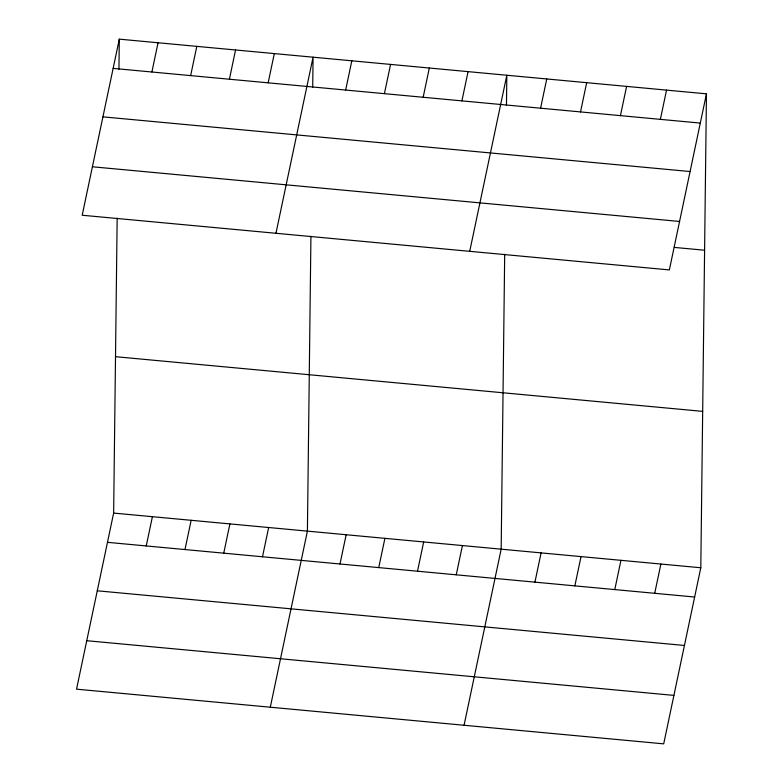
<?xml version="1.0" encoding="UTF-8"?>
<svg xmlns="http://www.w3.org/2000/svg" width="783" height="783" viewBox="0 0 783 783"><rect width="100%" height="100%" fill="white"/><g stroke="black" fill="none" stroke-linecap="round" stroke-linejoin="round"><path stroke-width="1.17" d="M706.462 93.833L669.357 269.92L82.195 215.237L119.3 39.15L706.462 93.833L700.805 567.763L663.7 743.85L76.538 689.167L113.643 513.08L117.166 218.232M118.947 69.227L119.3 39.15M310.929 236.27L307.406 531.128L270.301 707.215M312.711 87.275L313.063 57.198L275.959 233.275M504.692 254.318L501.169 549.177L464.065 725.264M506.464 105.313L506.826 75.237L469.722 251.323M151.892 72.007L158.058 42.762M190.641 75.618L196.807 46.363M229.399 79.23L235.556 49.975M146.235 545.947L152.401 516.692M268.148 82.832L274.314 53.587M184.984 549.549L191.15 520.303M223.742 553.16L229.908 523.915M345.655 90.055L351.821 60.8M262.491 556.772L268.657 527.517M384.404 93.657L390.57 64.412M423.163 97.268L429.319 68.023M339.998 563.985L346.164 534.74M461.911 100.88L468.077 71.635M378.747 567.597L384.913 538.352M417.505 571.208L423.662 541.953M540.593 108.201L546.749 78.956M456.254 574.81L462.42 545.565M580.516 111.92L586.682 82.675M620.439 115.639L626.606 86.394M534.936 582.141L541.092 552.896M660.372 119.359L666.539 90.114M574.859 585.86L581.025 556.605M614.782 589.579L620.948 560.325M654.715 593.299L660.881 564.044M113.143 68.395L700.296 123.078M102.925 116.853L690.087 171.536M92.404 166.779L679.566 221.462M674.349 247.408L704.592 250.227M115.512 356.686L702.674 411.369M113.643 513.08L700.805 567.763M107.486 542.335L694.638 597.018M97.268 590.793L684.43 645.466M86.747 640.709L673.909 695.392"/></g></svg>
